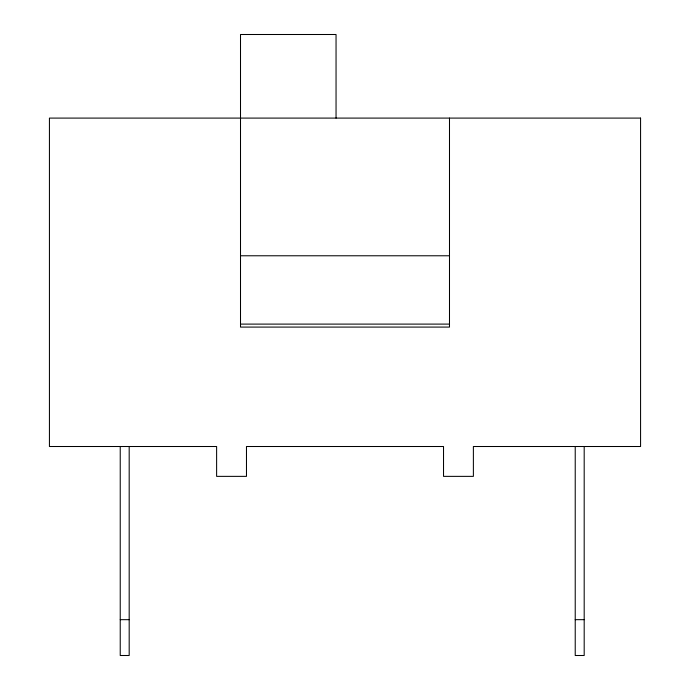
<?xml version="1.0" encoding="UTF-8"?>
<svg xmlns="http://www.w3.org/2000/svg" width="690" height="690" viewBox="0 0 690 690"><rect width="100%" height="100%" fill="white"/><g stroke="black" fill="none" stroke-linecap="round" stroke-linejoin="round"><path stroke-width="1.03" d="M240.508 255.774L449.492 255.774M240.508 324.102L449.492 324.102M120.233 619.672L129.185 619.672M575.227 619.672L584.189 619.672M584.189 446.508L584.189 655.5L575.227 655.5L575.227 446.508M449.492 118.093L449.492 327.086L240.508 327.086L240.508 34.5L336.047 34.5L336.047 118.093M129.185 446.508L129.185 655.5L120.233 655.5L120.233 446.508M640.57 118.093L49.43 118.093L49.43 446.508L216.617 446.508L216.617 476.367L246.477 476.367L246.477 446.508L443.523 446.508L443.523 476.367L473.383 476.367L473.383 446.508L640.57 446.508L640.57 118.093"/></g></svg>
